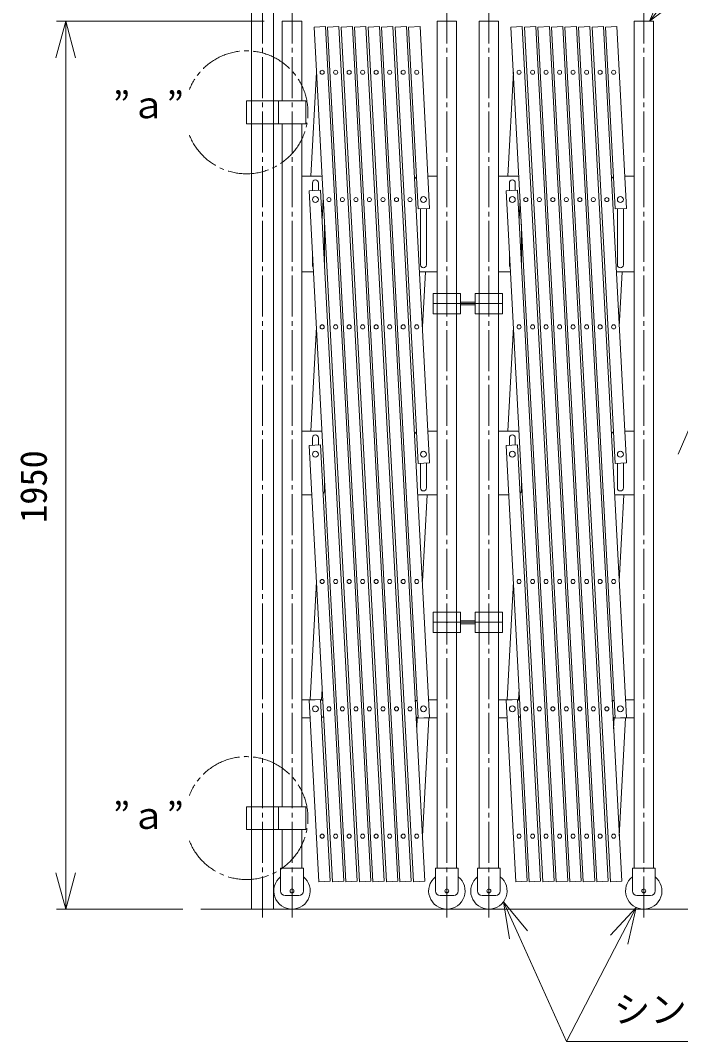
# Model space of a CAD drawing. Units: millimetres, scale not verified. Extents: x -46182 to 3040, y -1939 to 1939.
# Drawn here: x -3037 to -1587, y -1939 to 304 of the extents above; entities that cross this region are included whole.
import ezdxf
from ezdxf.enums import TextEntityAlignment as Align

# ---------------------------------------------------------------- set-up
doc = ezdxf.new("R2010")
doc.units = ezdxf.units.MM
doc.header["$LTSCALE"] = 10
doc.linetypes.add('CHAIN2', pattern=[12, 9, -1, 1, -1])
for name, color, linetype, lineweight in [('0-2_01 細線', 7, 'Continuous', 18), ('0-3_05 寸法', 7, 'Continuous', 18), ('0-5_02 中心線', 7, 'CHAIN2', 18)]:
    doc.layers.add(name, color=color, linetype=linetype, lineweight=lineweight)
doc.styles.add('ＭＳ ゴシック', font='')
doc.styles.get('ＭＳ ゴシック').set_extended_font_data('MS Gothic')

msp = doc.modelspace()

# ---------------------------------------------------------------- linework, layer by layer
at = {"layer": '0-2_01 細線'}
for p, q in [((-2398.68, -38.2), (-2386.58, 189.84)), ((-1966.38, -38.2), (-1954.28, 189.84)), ((-2461.6, -1423.2), (-2461.6, 76.8)), ((-2418.9, 76.8), (-2418.9, -1423.2)), ((-2395.4, -70.09), (-2395.4, -53.2)), ((-2382.4, -53.2), (-2382.4, -69.4)), ((-1963.1, -70.09), (-1963.1, -53.2)), ((-1950.1, -53.2), (-1950.1, -69.4)), ((-2374.06, -133.39), (-2371.75, -89.77)), ((-2158.1, -110.14), (-2158.1, -233.2)), ((-2145.1, -233.2), (-2145.1, -109.45)), ((-1941.76, -133.39), (-1939.45, -89.77)), ((-1725.8, -110.14), (-1725.8, -233.2)), ((-1712.8, -233.2), (-1712.8, -109.45)), ((-2368.9, -143.6), (-2368.9, -230.83)), ((-1936.6, -143.6), (-1936.6, -230.83)), ((-2395.4, -233.2), (-2395.4, -203.22)), ((-1963.1, -233.2), (-1963.1, -203.22)), ((-2147.48, -248.2), (-2153.91, -369.38)), ((-1715.18, -248.2), (-1721.61, -369.38)), ((-2130.25, -295.7), (-2130.25, -340.7)), ((-2130.25, -295.7), (-2070.25, -295.7)), ((-2070.25, -295.7), (-2070.25, -340.7)), ((-2037.94, -295.7), (-2037.94, -340.7)), ((-2037.94, -295.7), (-1977.94, -295.7)), ((-1977.94, -295.7), (-1977.94, -340.7)), ((-2130.25, -318.2), (-1977.94, -318.2)), ((-2102.26, -318.2), (-2098.23, -318.2)), ((-2100.25, -320.21), (-2100.25, -316.19)), ((-2070.24, -315.2), (-2037.95, -315.2)), ((-2070.24, -321.2), (-2037.95, -321.2)), ((-2130.25, -340.7), (-2070.25, -340.7)), ((-2037.94, -340.7), (-1977.94, -340.7)), ((-2398.72, -598.2), (-2386.58, -369.38)), ((-1966.42, -598.2), (-1954.28, -369.38)), ((-1492.1, -415.6), (-1592.5, -649.12)), ((-2395.4, -629.3), (-2395.4, -613.2)), ((-2382.4, -613.2), (-2382.4, -628.61)), ((-1963.1, -629.3), (-1963.1, -613.2)), ((-1950.1, -613.2), (-1950.1, -628.61)), ((-2158.1, -669.36), (-2158.1, -723.2)), ((-2145.1, -723.2), (-2145.1, -668.67)), ((-1725.8, -669.36), (-1725.8, -723.2)), ((-1712.8, -723.2), (-1712.8, -668.67)), ((-2368.9, -702.81), (-2368.9, -728.2)), ((-1936.6, -702.81), (-1936.6, -728.2)), ((-2143.81, -738.2), (-2153.91, -928.59)), ((-1711.51, -738.2), (-1721.61, -928.59)), ((-2400.35, -1188.2), (-2386.58, -928.59)), ((-1968.05, -1188.2), (-1954.28, -928.59)), ((-2130.25, -995.7), (-2130.25, -1040.7)), ((-2130.25, -995.7), (-2070.25, -995.7)), ((-2070.25, -995.7), (-2070.25, -1040.7)), ((-2037.94, -995.7), (-2037.94, -1040.7)), ((-2037.94, -995.7), (-1977.94, -995.7)), ((-1977.94, -995.7), (-1977.94, -1040.7)), ((-2130.25, -1018.2), (-1977.94, -1018.2)), ((-2102.26, -1018.2), (-2098.23, -1018.2)), ((-2100.25, -1020.21), (-2100.25, -1016.19)), ((-2070.24, -1015.2), (-2037.95, -1015.2)), ((-2070.24, -1021.2), (-2037.95, -1021.2)), ((-2130.25, -1040.7), (-2070.25, -1040.7)), ((-2037.94, -1040.7), (-1977.94, -1040.7)), ((-2374.06, -1164.58), (-2375.35, -1188.85)), ((-1941.76, -1164.58), (-1943.05, -1188.85)), ((-2166.43, -1251.82), (-2165.14, -1227.55)), ((-2140.14, -1228.2), (-2153.91, -1487.81)), ((-1734.13, -1251.82), (-1732.84, -1227.55)), ((-1707.84, -1228.2), (-1721.61, -1487.81)), ((-2465.25, -1608.2), (-2465.25, -1558.2)), ((-2075.25, -1608.2), (-2075.25, -1558.2)), ((-2032.95, -1608.2), (-2032.95, -1558.2)), ((-1986.6, -1558.2), (-2029.3, -1558.2)), ((-1642.95, -1608.2), (-1642.95, -1558.2)), ((-2425.25, -1618.2), (-2455.25, -1618.2)), ((-2115.25, -1618.2), (-2085.25, -1618.2)), ((-1992.95, -1618.2), (-2022.95, -1618.2)), ((-1682.95, -1618.2), (-1652.95, -1618.2)), ((-2640.25, -1648.2), (1850.05, -1648.2))]:
    msp.add_line(p, q, dxfattribs=at)
for points in [[(-2480.95, -1648.2), (-2480.95, 351.8), (-2529.55, 351.8), (-2529.55, -1648.2)], [(-2461.6, 126.8), (-2461.6, 301.8), (-2418.9, 301.8), (-2418.9, 126.8)], [(-2029.3, -1558.2), (-2029.3, 301.8), (-1986.6, 301.8), (-1986.6, -1558.2)], [(-2393.01, -248.2), (-2418.9, -248.2), (-2418.9, -38.2), (-2378.9, -38.2)], [(-2160.34, -248.2), (-2121.6, -248.2), (-2121.6, -38.2), (-2141.81, -38.2)], [(-1960.71, -248.2), (-1986.6, -248.2), (-1986.6, -38.2), (-1946.6, -38.2)], [(-1728.04, -248.2), (-1689.3, -248.2), (-1689.3, -38.2), (-1709.51, -38.2)], [(-2396.68, -738.2), (-2418.9, -738.2), (-2418.9, -598.2), (-2378.9, -598.2)], [(-2161.6, -738.2), (-2121.6, -738.2), (-2121.6, -598.2), (-2141.77, -598.2)], [(-1964.38, -738.2), (-1986.6, -738.2), (-1986.6, -598.2), (-1946.6, -598.2)], [(-1729.3, -738.2), (-1689.3, -738.2), (-1689.3, -598.2), (-1709.47, -598.2)], [(-2400.35, -1228.2), (-2418.9, -1228.2), (-2418.9, -1188.2), (-2389.43, -1188.2)], [(-2151.07, -1228.2), (-2121.6, -1228.2), (-2121.6, -1188.2), (-2140.14, -1188.2)], [(-1968.05, -1228.2), (-1986.6, -1228.2), (-1986.6, -1188.2), (-1957.13, -1188.2)], [(-1718.77, -1228.2), (-1689.3, -1228.2), (-1689.3, -1188.2), (-1707.84, -1188.2)], [(-2418.9, -1473.2), (-2418.9, -1558.2), (-2461.6, -1558.2), (-2461.6, -1473.2)], [(-2465.25, -1558.2), (-2415.25, -1558.2), (-2415.25, -1608.2)], [(-2075.25, -1558.2), (-2125.25, -1558.2), (-2125.25, -1608.2)], [(-2032.95, -1558.2), (-1982.95, -1558.2), (-1982.95, -1608.2)], [(-1642.95, -1558.2), (-1692.95, -1558.2), (-1692.95, -1608.2)]]:
    msp.add_lwpolyline(points, dxfattribs=at)
for points in [[(-2078.9, 301.8), (-2121.6, 301.8), (-2121.6, -1558.2), (-2078.9, -1558.2)], [(-1646.6, 301.8), (-1689.3, 301.8), (-1689.3, -1558.2), (-1646.6, -1558.2)], [(-2292.26, -1588.33), (-2267.3, -1587), (-2366.88, 290.36), (-2391.84, 289.03)], [(-2262.6, -1588.33), (-2237.63, -1587), (-2337.22, 290.36), (-2362.18, 289.03)], [(-2232.94, -1588.33), (-2207.97, -1587), (-2307.55, 290.36), (-2332.52, 289.03)], [(-2203.27, -1588.33), (-2178.31, -1587), (-2277.89, 290.36), (-2302.86, 289.03)], [(-2173.61, -1588.33), (-2148.65, -1587), (-2248.23, 290.36), (-2273.19, 289.03)], [(-2218.57, 290.36), (-2243.53, 289.03), (-2163.02, -1228.83), (-2138.05, -1227.51)], [(-2188.9, 290.36), (-2213.87, 289.03), (-2163.02, -669.62), (-2138.05, -668.3)], [(-2159.24, 290.36), (-2184.21, 289.03), (-2163.02, -110.41), (-2138.05, -109.08)], [(-1859.96, -1588.33), (-1835, -1587), (-1934.58, 290.36), (-1959.54, 289.03)], [(-1830.3, -1588.33), (-1805.33, -1587), (-1904.92, 290.36), (-1929.88, 289.03)], [(-1800.64, -1588.33), (-1775.67, -1587), (-1875.25, 290.36), (-1900.22, 289.03)], [(-1770.97, -1588.33), (-1746.01, -1587), (-1845.59, 290.36), (-1870.56, 289.03)], [(-1741.31, -1588.33), (-1716.35, -1587), (-1815.93, 290.36), (-1840.89, 289.03)], [(-1786.27, 290.36), (-1811.23, 289.03), (-1730.72, -1228.83), (-1705.75, -1227.51)], [(-1756.6, 290.36), (-1781.57, 289.03), (-1730.72, -669.62), (-1705.75, -668.3)], [(-1726.94, 290.36), (-1751.91, 289.03), (-1730.72, -110.41), (-1705.75, -109.08)], [(-2540.25, 76.8), (-2470.25, 76.8), (-2470.25, 126.8), (-2540.25, 126.8)], [(-2470.25, 76.8), (-2410.25, 76.8), (-2410.25, 126.8), (-2470.25, 126.8)], [(-2321.92, -1588.33), (-2296.96, -1587), (-2377.47, -69.14), (-2402.44, -70.46)], [(-1889.62, -1588.33), (-1864.66, -1587), (-1945.17, -69.14), (-1970.14, -70.46)], [(-2351.59, -1588.33), (-2326.62, -1587), (-2377.47, -628.35), (-2402.44, -629.68)], [(-1919.29, -1588.33), (-1894.32, -1587), (-1945.17, -628.35), (-1970.14, -629.68)], [(-2381.25, -1588.33), (-2356.28, -1587), (-2377.47, -1187.57), (-2402.44, -1188.89)], [(-1948.95, -1588.33), (-1923.98, -1587), (-1945.17, -1187.57), (-1970.14, -1188.89)], [(-2540.25, -1473.2), (-2470.25, -1473.2), (-2470.25, -1423.2), (-2540.25, -1423.2)], [(-2470.25, -1473.2), (-2410.25, -1473.2), (-2410.25, -1423.2), (-2470.25, -1423.2)]]:
    msp.add_lwpolyline(points, close=True, dxfattribs=at)
for centre, radius in [((-2374.06, 189.84), 4.5), ((-2344.4, 189.84), 4.5), ((-2314.74, 189.84), 4.5), ((-2285.08, 189.84), 4.5), ((-2255.41, 189.84), 4.5), ((-2225.75, 189.84), 4.5), ((-2196.09, 189.84), 4.5), ((-2166.43, 189.84), 4.5), ((-1941.76, 189.84), 4.5), ((-1912.1, 189.84), 4.5), ((-1882.44, 189.84), 4.5), ((-1852.78, 189.84), 4.5), ((-1823.11, 189.84), 4.5), ((-1793.45, 189.84), 4.5), ((-1763.79, 189.84), 4.5), ((-1734.13, 189.84), 4.5), ((-2388.9, -89.77), 6.5), ((-2359.23, -89.77), 4.5), ((-2329.57, -89.77), 4.5), ((-2299.91, -89.77), 4.5), ((-2270.25, -89.77), 4.5), ((-2240.58, -89.77), 4.5), ((-2210.92, -89.77), 4.5), ((-2181.26, -89.77), 4.5), ((-2151.6, -89.77), 6.5), ((-1956.6, -89.77), 6.5), ((-1926.93, -89.77), 4.5), ((-1897.27, -89.77), 4.5), ((-1867.61, -89.77), 4.5), ((-1837.95, -89.77), 4.5), ((-1808.28, -89.77), 4.5), ((-1778.62, -89.77), 4.5), ((-1748.96, -89.77), 4.5), ((-1719.3, -89.77), 6.5), ((-2100.25, -318.2), 0.794), ((-2374.06, -369.38), 4.5), ((-2344.4, -369.38), 4.5), ((-2314.74, -369.38), 4.5), ((-2285.08, -369.38), 4.5), ((-2255.41, -369.38), 4.5), ((-2225.75, -369.38), 4.5), ((-2196.09, -369.38), 4.5), ((-2166.43, -369.38), 4.5), ((-1941.76, -369.38), 4.5), ((-1912.1, -369.38), 4.5), ((-1882.44, -369.38), 4.5), ((-1852.78, -369.38), 4.5), ((-1823.11, -369.38), 4.5), ((-1793.45, -369.38), 4.5), ((-1763.79, -369.38), 4.5), ((-1734.13, -369.38), 4.5), ((-2388.9, -648.99), 6.5), ((-2151.6, -648.99), 6.5), ((-1956.6, -648.99), 6.5), ((-1719.3, -648.99), 6.5), ((-2374.06, -928.59), 4.5), ((-2344.4, -928.59), 4.5), ((-2314.74, -928.59), 4.5), ((-2285.08, -928.59), 4.5), ((-2255.41, -928.59), 4.5), ((-2225.75, -928.59), 4.5), ((-2196.09, -928.59), 4.5), ((-2166.43, -928.59), 4.5), ((-1941.76, -928.59), 4.5), ((-1912.1, -928.59), 4.5), ((-1882.44, -928.59), 4.5), ((-1852.78, -928.59), 4.5), ((-1823.11, -928.59), 4.5), ((-1793.45, -928.59), 4.5), ((-1763.79, -928.59), 4.5), ((-1734.13, -928.59), 4.5), ((-2100.25, -1018.2), 0.794), ((-2388.9, -1208.2), 6.5), ((-2359.23, -1208.2), 4.5), ((-2329.57, -1208.2), 4.5), ((-2299.91, -1208.2), 4.5), ((-2270.25, -1208.2), 4.5), ((-2240.58, -1208.2), 4.5), ((-2210.92, -1208.2), 4.5), ((-2181.26, -1208.2), 4.5), ((-2151.6, -1208.2), 6.5), ((-1956.6, -1208.2), 6.5), ((-1926.93, -1208.2), 4.5), ((-1897.27, -1208.2), 4.5), ((-1867.61, -1208.2), 4.5), ((-1837.95, -1208.2), 4.5), ((-1808.28, -1208.2), 4.5), ((-1778.62, -1208.2), 4.5), ((-1748.96, -1208.2), 4.5), ((-1719.3, -1208.2), 6.5), ((-2374.06, -1487.81), 4.5), ((-2344.4, -1487.81), 4.5), ((-2314.74, -1487.81), 4.5), ((-2285.08, -1487.81), 4.5), ((-2255.41, -1487.81), 4.5), ((-2225.75, -1487.81), 4.5), ((-2196.09, -1487.81), 4.5), ((-2166.43, -1487.81), 4.5), ((-1941.76, -1487.81), 4.5), ((-1912.1, -1487.81), 4.5), ((-1882.44, -1487.81), 4.5), ((-1852.78, -1487.81), 4.5), ((-1823.11, -1487.81), 4.5), ((-1793.45, -1487.81), 4.5), ((-1763.79, -1487.81), 4.5), ((-1734.13, -1487.81), 4.5), ((-2440.25, -1608.2), 4.25), ((-2100.25, -1608.2), 4.25), ((-2007.95, -1608.2), 4.25), ((-1667.95, -1608.2), 4.25)]:
    msp.add_circle(centre, radius, dxfattribs=at)
for centre, radius, start, end in [((-2378.9, -48.2), 10, 63.47948, 90), ((-2161.6, -48.2), 10, 121.17497, 162.0543), ((-1946.6, -48.2), 10, 63.47948, 90), ((-1729.3, -48.2), 10, 121.17497, 162.0543), ((-2388.9, -53.2), 6.5, 90, 180), ((-2388.9, -53.2), 6.5, 0, 90), ((-1956.6, -53.2), 6.5, 90, 180), ((-1956.6, -53.2), 6.5, 0, 90), ((-2388.9, -233.2), 6.5, 180, 224.0739), ((-2151.6, -233.2), 6.5, 180, 270), ((-2151.6, -233.2), 6.5, 270, 0), ((-1956.6, -233.2), 6.5, 180, 224.0739), ((-1719.3, -233.2), 6.5, 180, 270), ((-1719.3, -233.2), 6.5, 270, 0), ((-2378.9, -608.2), 10, 63.20483, 90), ((-2161.6, -608.2), 10, 120.90475, 161.39779), ((-1946.6, -608.2), 10, 63.20483, 90), ((-1729.3, -608.2), 10, 120.90475, 161.39779), ((-2388.9, -613.2), 6.5, 90, 180), ((-2388.9, -613.2), 6.5, 0, 90), ((-1956.6, -613.2), 6.5, 90, 180), ((-1956.6, -613.2), 6.5, 0, 90), ((-2378.9, -728.2), 10, 315.1798, 0), ((-2161.6, -728.2), 10, 255.94449, 270), ((-2151.6, -723.2), 6.5, 180, 270), ((-2151.6, -723.2), 6.5, 270, 0), ((-1946.6, -728.2), 10, 315.1798, 360), ((-1729.3, -728.2), 10, 255.94449, 270), ((-1719.3, -723.2), 6.5, 180, 270), ((-1719.3, -723.2), 6.5, 270, 0), ((-2378.9, -1198.2), 10, 51.69669, 81.59085), ((-1946.6, -1198.2), 10, 51.69669, 81.59085), ((-2161.6, -1198.2), 10, 110.75673, 143.07323), ((-1729.3, -1198.2), 10, 110.75673, 143.07323), ((-2378.9, -1218.2), 10, 290.75673, 323.07323), ((-2161.6, -1218.2), 10, 231.69669, 261.59085), ((-1946.6, -1218.2), 10, 290.75673, 323.07323), ((-1729.3, -1218.2), 10, 231.69669, 261.59085), ((-2440.25, -1608.2), 40, 128.68219, 51.31781), ((-2100.25, -1608.2), 40, 128.68219, 51.31781), ((-2007.95, -1608.2), 40, 128.68219, 51.31781), ((-1667.95, -1608.2), 40, 128.68219, 51.31781), ((-2455.25, -1608.2), 10, 180, 270), ((-2425.25, -1608.2), 10, 270, 0), ((-2115.25, -1608.2), 10, 180, 270), ((-2085.25, -1608.2), 10, 270, 0), ((-2022.95, -1608.2), 10, 180, 270), ((-1992.95, -1608.2), 10, 270, 0), ((-1682.95, -1608.2), 10, 180, 270), ((-1652.95, -1608.2), 10, 270, 0)]:
    msp.add_arc(centre, radius, start, end, dxfattribs=at)
at = {"layer": '0-3_05 寸法'}
for p, q in [((-1655.48, 301.8), (-1606.13, 364.77)), ((-2501.6, 301.8), (-2957.02, 301.8)), ((-2937.02, 301.8), (-2937.02, 221.8)), ((-2937.02, 221.8), (-2937.02, -1568.2)), ((-2937.02, -1648.2), (-2937.02, -1568.2)), ((-1975.75, -1631.94), (-1942.93, -1704.9)), ((-2680.25, -1648.2), (-2957.02, -1648.2)), ((-1684.9, -1644.43), (-1721.73, -1715.45)), ((-1721.73, -1715.45), (-1837.65, -1938.99))]:
    msp.add_line(p, q, dxfattribs=at)
for points in [[(-1589.26, 351.54), (-1655.48, 301.8), (-1623, 377.99)], [(-2958.46, 221.8), (-2937.02, 301.8), (-2915.59, 221.8)], [(-2915.59, -1568.2), (-2937.02, -1648.2), (-2958.46, -1568.2)], [(-1962.48, -1713.69), (-1975.75, -1631.94), (-1923.39, -1696.1)], [(-1740.76, -1705.58), (-1684.9, -1644.43), (-1702.7, -1725.31)], [(-1942.93, -1704.9), (-1837.65, -1938.99), (-967.78, -1938.99)]]:
    msp.add_lwpolyline(points, dxfattribs=at)
at = {"layer": '0-5_02 中心線'}
for p, q in [((-2505.25, -1666.7), (-2505.25, 410.3)), ((-2440.25, -1666.7), (-2440.25, 360.3)), ((-2100.25, -1666.7), (-2100.25, 360.3)), ((-2007.95, -1666.7), (-2007.95, 360.3)), ((-2007.95, -1666.7), (-2007.95, 360.3)), ((-1667.95, -1666.7), (-1667.95, 360.3))]:
    msp.add_line(p, q, dxfattribs=at)
for centre in [(-2540.25, 101.8), (-2540.25, -1448.2)]:
    msp.add_arc(centre, 135, 201.73846, 158.26154, dxfattribs=at)

# ---------------------------------------------------------------- texts
at = {"layer": '0-3_05 寸法', "style": 'ＭＳ ゴシック'}
for s, p in [('”ａ”', (-2833.49, 71.14)), ('”ａ”', (-2833.49, -1489.62)), ('シングルキャスター', (-1733.65, -1914.99))]:
    msp.add_text(s, height=58.65, dxfattribs=at).set_placement(p, align=Align.BOTTOM_LEFT)
msp.add_text('1950', height=58.65, rotation=90, dxfattribs=at).set_placement((-2961.02, -799.87), align=Align.BOTTOM_LEFT)

doc.saveas('drawing.dxf')
